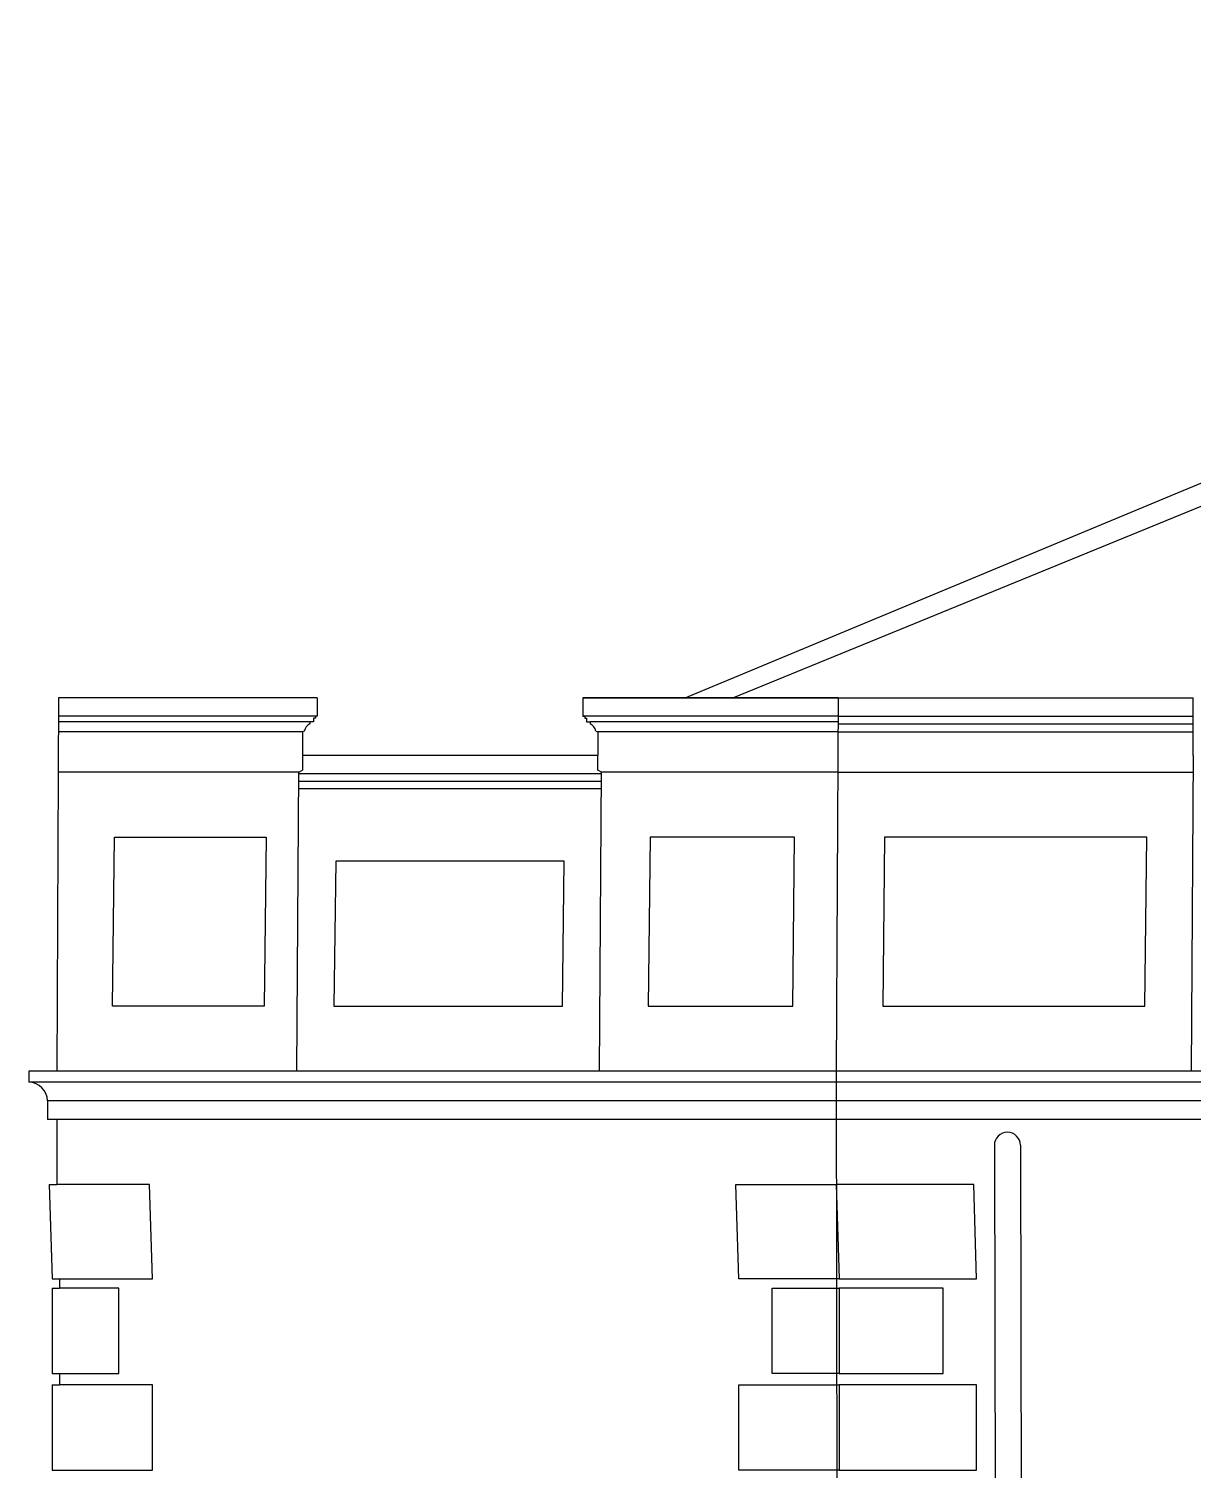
# Model space of a CAD drawing. Extents: x -43 to 90, y 6 to 81.
# Drawn here: x 30.095 to 33.227, y 66.547 to 70.425 of the extents above; entities that cross this region are included whole.
import ezdxf

# ---------------------------------------------------------------- set-up
doc = ezdxf.new("R2010")
doc.units = 0
doc.header["$LTSCALE"] = 0.1
doc.header["$MEASUREMENT"] = 0
doc.layers.add('visto', color=9, linetype='CONTINUOUS')

msp = doc.modelspace()

# ---------------------------------------------------------------- linework, layer by layer
at = {"layer": 'visto'}
for p, q in [((31.8608, 68.6249), (36.184, 70.4246)), ((31.9883, 68.6249), (36.1888, 70.3443)), ((30.1749, 68.6249), (30.1698, 67.6204)), ((30.8708, 68.6249), (30.1749, 68.6249)), ((30.8708, 68.6249), (30.8708, 68.5749)), ((31.5852, 68.6249), (31.5852, 68.5749)), ((32.2719, 68.6249), (31.5852, 68.6249)), ((31.5852, 68.6249), (32.2719, 68.6249)), ((32.2719, 68.6249), (32.2668, 67.6204)), ((32.2719, 68.6249), (33.2269, 68.6249)), ((33.2269, 68.4699), (33.2269, 68.6249)), ((30.8658, 68.5749), (30.1749, 68.5749)), ((30.8658, 68.5699), (30.8608, 68.5699)), ((30.8608, 68.5699), (30.8608, 68.5599)), ((30.8658, 68.5749), (30.8658, 68.5699)), ((30.8708, 68.5749), (30.8658, 68.5749)), ((30.8658, 68.5749), (30.8658, 68.5699)), ((32.2719, 68.5749), (31.5852, 68.5749)), ((31.5852, 68.5749), (31.5902, 68.5749)), ((31.5902, 68.5749), (31.5902, 68.5699)), ((31.5902, 68.5699), (31.5952, 68.5699)), ((31.5952, 68.5699), (31.5952, 68.5599)), ((32.2719, 68.5749), (33.2269, 68.5749)), ((30.8508, 68.5599), (30.1749, 68.5599)), ((30.8308, 68.5334), (30.1749, 68.5334)), ((30.8358, 68.5349), (30.8308, 68.5334)), ((30.8358, 68.5349), (30.8308, 68.5334)), ((30.8308, 68.5334), (30.8308, 68.5249)), ((30.8308, 68.5249), (30.8308, 68.4699)), ((30.8608, 68.5599), (30.8508, 68.5599)), ((30.8508, 68.5599), (30.8508, 68.5549)), ((31.5952, 68.5599), (31.6052, 68.5599)), ((31.6052, 68.5599), (31.6052, 68.5549)), ((32.2719, 68.5599), (31.6052, 68.5599)), ((31.6202, 68.5349), (31.6252, 68.5334)), ((31.6252, 68.5334), (31.6252, 68.4699)), ((32.2719, 68.5334), (31.6252, 68.5334)), ((32.2719, 68.5549), (33.2269, 68.5549)), ((32.2719, 68.5334), (33.2269, 68.5334)), ((31.6252, 68.4699), (30.8308, 68.4699)), ((30.8308, 68.4699), (30.8308, 68.4299)), ((31.6252, 68.4299), (31.6252, 68.4699)), ((33.2269, 68.4699), (33.2218, 67.6204)), ((30.8208, 68.4249), (30.1749, 68.4249)), ((30.8157, 67.6204), (30.8208, 68.4249)), ((30.8208, 68.4249), (30.8308, 68.4299)), ((31.6352, 68.4199), (30.8208, 68.4199)), ((31.6352, 68.4249), (31.6252, 68.4299)), ((31.6301, 67.6204), (31.6352, 68.4249)), ((32.2719, 68.4249), (31.6352, 68.4249)), ((32.2719, 68.4249), (33.2269, 68.4249)), ((31.6352, 68.3999), (30.8208, 68.3999)), ((31.6352, 68.3799), (30.8208, 68.3799)), ((30.0948, 67.6204), (30.0948, 67.5904)), ((30.1698, 67.6204), (30.0948, 67.6204)), ((45.7979, 67.6204), (30.1698, 67.6204)), ((32.2668, 67.6204), (32.2743, 61.907)), ((50.5006, 67.5904), (30.0948, 67.5904)), ((50.5006, 67.5404), (30.1448, 67.5404)), ((30.1448, 67.5404), (30.1448, 67.4904)), ((50.5006, 67.4904), (30.1448, 67.4904)), ((30.1698, 67.4904), (30.1448, 67.4904)), ((30.1698, 67.4904), (30.1698, 67.3154)), ((32.6922, 67.4208, 1801.7075), (32.6997, 62.9923, 1801.7075)), ((32.7622, 67.4208, 1801.7075), (32.7697, 62.9923, 1801.7075)), ((30.1498, 67.3154), (30.1573, 67.0615)), ((30.1498, 67.3154), (30.1698, 67.3154)), ((30.4198, 67.3154), (30.1698, 67.3154)), ((30.4273, 67.0615), (30.4198, 67.3154)), ((30.1573, 67.0615), (30.1773, 67.0615)), ((30.1773, 67.0615), (30.1773, 67.0365)), ((30.1773, 67.0615), (30.4273, 67.0615)), ((30.1573, 67.0365), (30.1573, 66.8065)), ((30.1573, 67.0365), (30.1773, 67.0365)), ((30.3373, 67.0365), (30.1773, 67.0365)), ((30.3373, 66.8065), (30.3373, 67.0365)), ((30.1573, 66.8065), (30.1773, 66.8065)), ((30.1773, 66.8065), (30.1773, 66.7767)), ((30.1773, 66.8065), (30.3373, 66.8065)), ((30.1573, 66.7767), (30.1573, 66.5467)), ((30.1573, 66.7767), (30.1773, 66.7767)), ((30.4273, 66.7767), (30.1773, 66.7767)), ((30.4273, 66.5467), (30.4273, 66.7767)), ((30.1573, 66.5467), (30.1773, 66.5467)), ((30.1773, 66.5467), (30.4273, 66.5467))]:
    msp.add_line(p, q, dxfattribs=at)
for points in [[(30.7277, 67.7954), (30.3198, 67.7954), (30.3249, 68.2499), (30.7328, 68.2499)], [(31.761, 67.7954), (32.1498, 67.7954), (32.1549, 68.2499), (31.7661, 68.2499)], [(33.1019, 68.2499), (32.3969, 68.2499), (32.3918, 67.7954), (33.0968, 67.7954)], [(31.5352, 68.1849), (30.9208, 68.1849), (30.9157, 67.7954), (31.5301, 67.7954)], [(32.2743, 67.0615), (32.0043, 67.0615), (31.9968, 67.3154), (32.2668, 67.3154)], [(32.2743, 67.0615), (32.6443, 67.0615), (32.6368, 67.3154), (32.2668, 67.3154)], [(32.2743, 66.8065), (32.0943, 66.8065), (32.0943, 67.0365), (32.2743, 67.0365)], [(32.2743, 66.8065), (32.5543, 66.8065), (32.5543, 67.0365), (32.2743, 67.0365)], [(32.2743, 66.5467), (32.0043, 66.5467), (32.0043, 66.7767), (32.2743, 66.7767)], [(32.2743, 66.5467), (32.6443, 66.5467), (32.6443, 66.7767), (32.2743, 66.7767)]]:
    msp.add_lwpolyline(points, close=True, dxfattribs=at)
for centre, radius, start, end in [((30.865, 68.5286), 0.0299, 118.4209, 167.9657), ((31.5909, 68.5286), 0.0299, 12.0343, 61.5791), ((30.0948, 67.5404), 0.05, 0, 90), ((32.7272, 67.4208, 1801.7075), 0.035, 0, 180)]:
    msp.add_arc(centre, radius, start, end, dxfattribs=at)

doc.saveas('drawing.dxf')
